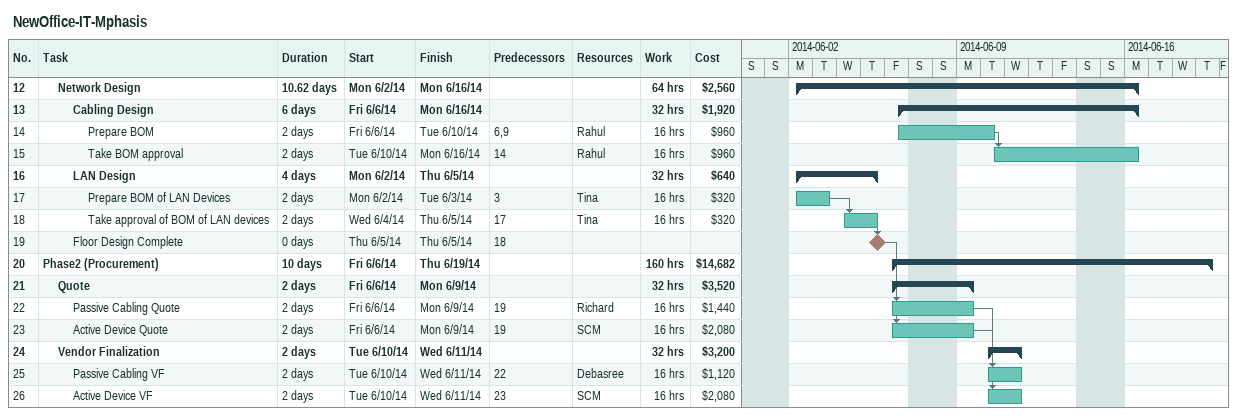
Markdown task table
NewOffice-IT-Mphasis

| ID | Level | Task | Duration | Start | Finish | Predecessors | Resources | Work (h) | Cost ($) |
|---|---|---|---|---|---|---|---|---|---|
| 12 | 2 | **Network Design** | 10.62d | 2014-06-02 | 2014-06-16 |  |  | 64 | 2560 |
| 13 | 3 | **Cabling Design** | 6d | 2014-06-06 | 2014-06-16 |  |  | 32 | 1920 |
| 14 | 4 | Prepare BOM | 2d | 2014-06-06 | 2014-06-10 | 6, 9 | Rahul | 16 | 960 |
| 15 | 4 | Take BOM approval | 2d | 2014-06-10 | 2014-06-16 | 14 | Rahul | 16 | 960 |
| 16 | 3 | **LAN Design** | 4d | 2014-06-02 | 2014-06-05 |  |  | 32 | 640 |
| 17 | 4 | Prepare BOM of LAN Devices | 2d | 2014-06-02 | 2014-06-03 | 3 | Tina | 16 | 320 |
| 18 | 4 | Take approval of BOM of LAN devices | 2d | 2014-06-04 | 2014-06-05 | 17 | Tina | 16 | 320 |
| 19 | 3 | Floor Design Complete | 0d | 2014-06-05 | 2014-06-05 | 18 |  |  |  |
| 20 | 1 | **Phase2 (Procurement)** | 10d | 2014-06-06 | 2014-06-19 |  |  | 160 | 14682 |
| 21 | 2 | **Quote** | 2d | 2014-06-06 | 2014-06-09 |  |  | 32 | 3520 |
| 22 | 3 | Passive Cabling Quote | 2d | 2014-06-06 | 2014-06-09 | 19 | Richard | 16 | 1440 |
| 23 | 3 | Active Device Quote | 2d | 2014-06-06 | 2014-06-09 | 19 | SCM | 16 | 2080 |
| 24 | 2 | **Vendor Finalization** | 2d | 2014-06-10 | 2014-06-11 |  |  | 32 | 3200 |
| 25 | 3 | Passive Cabling VF | 2d | 2014-06-10 | 2014-06-11 | 22 | Debasree | 16 | 1120 |
| 26 | 3 | Active Device VF | 2d | 2014-06-10 | 2014-06-11 | 23 | SCM | 16 | 2080 |
